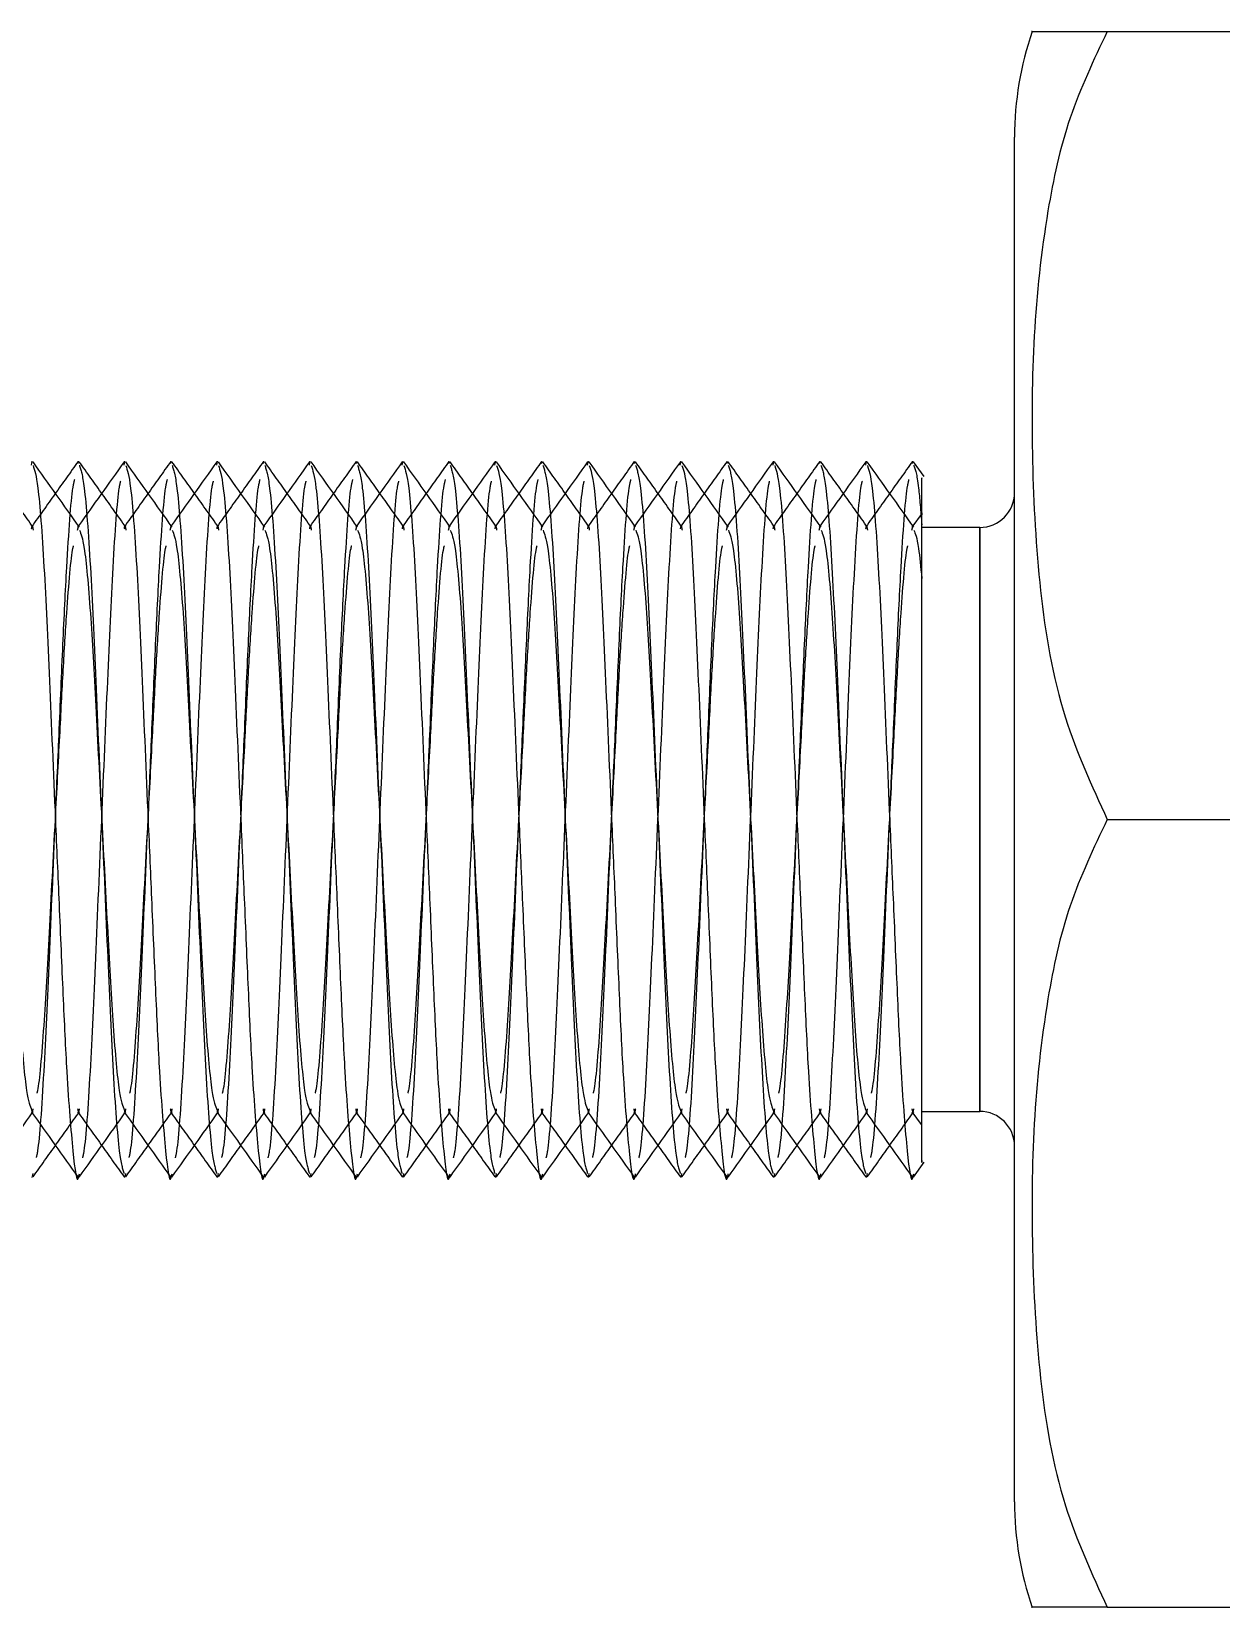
# Model space of a CAD drawing. Header units: metres. Extents: x 0 to 63075, y 0 to 44550.
# Drawn here: x 35940.79 to 35966.47, y 35929.26 to 35963.27 of the extents above; entities that cross this region are included whole.
import ezdxf

# ---------------------------------------------------------------- set-up
doc = ezdxf.new("R2010")
doc.units = ezdxf.units.M
doc.header["$LTSCALE"] = 75
doc.linetypes.add('HIDDEN2', pattern=[4.7625, 3.175, -1.5875])
for name, color, linetype in [('SDM', 7, 'Continuous'), ('SL4', 4, 'Continuous'), ('ST1', 7, 'HIDDEN2')]:
    doc.layers.add(name, color=color, linetype=linetype)

# ---------------------------------------------------------------- blocks, each defined once
blk = doc.blocks.new('A$C6e6623c1')
at = {"layer": 'SL4'}
for p, q in [((482.763, 1640.35), (498.763, 1640.35)), ((480.763, 1608.628), (480.763, 1638.072)), ((459.551, 1630.993), (459.569, 1631.077)), ((461.551, 1630.993), (461.569, 1631.077)), ((463.551, 1630.993), (463.569, 1631.077)), ((465.551, 1630.993), (465.569, 1631.077)), ((467.551, 1630.993), (467.569, 1631.077)), ((469.551, 1630.993), (469.569, 1631.077)), ((471.551, 1630.993), (471.569, 1631.077)), ((473.551, 1630.993), (473.569, 1631.077)), ((475.551, 1630.993), (475.569, 1631.077)), ((477.551, 1630.993), (477.569, 1631.077)), ((478.745, 1629.932), (478.569, 1629.685)), ((480.012, 1629.65), (478.762, 1629.65)), ((480.012, 1623.35), (480.012, 1629.65)), ((480.012, 1617.05), (480.012, 1623.35)), ((482.763, 1623.35), (498.763, 1623.35)), ((478.762, 1617.05), (480.012, 1617.05)), ((478.584, 1615.634), (478.812, 1615.953)), ((482.763, 1606.35), (498.763, 1606.35))]:
    blk.add_line(p, q, dxfattribs=at)
for centre, radius, start, end in [((487.783, 1638.072), 7.021, 161.0673, 180), ((480.012, 1630.4), 0.75, 270, 0), ((480.012, 1616.3), 0.75, 0, 90), ((487.783, 1608.628), 7.021, 180, 198.9585)]:
    blk.add_arc(centre, radius, start, end, dxfattribs=at)
for points, knots in [([(481.142, 1640.35), (481.142, 1640.35), (481.099, 1640.35), (481.241, 1640.35), (481.653, 1640.35), (482.325, 1640.35), (482.749, 1640.35), (482.763, 1640.35)], [0, 0, 0, 0, 0.0000273, 0.3528362, 0.7093383, 0.9906291, 1, 1, 1, 1]), ([(482.763, 1640.35), (482.47, 1639.735), (481.878, 1638.488), (481.407, 1636.266), (481.145, 1633.789), (481.121, 1631.049), (481.275, 1628.291), (481.703, 1625.661), (482.431, 1624.073), (482.763, 1623.35)], [0, 0, 0, 0, 0.114678, 0.232485, 0.388423, 0.5445, 0.705441, 0.865997, 1, 1, 1, 1]), ([(460.588, 1629.657), (460.421, 1629.892), (460.087, 1630.36), (459.753, 1630.83), (459.586, 1631.064)], [0, 0, 0, 0, 0.49997, 1, 1, 1, 1]), ([(459.587, 1630.989), (459.621, 1630.887), (459.696, 1630.661), (459.825, 1628.939), (459.938, 1626.39), (460.051, 1623.752), (460.152, 1621.425), (460.232, 1619.536), (460.325, 1617.566), (460.448, 1616.096), (460.533, 1615.429), (460.58, 1615.674), (460.586, 1615.704)], [0, 0, 0, 0, 0.105235, 0.232658, 0.35505, 0.481371, 0.557428, 0.64442, 0.730956, 0.858379, 0.982548, 1, 1, 1, 1]), ([(461.552, 1631.065), (461.385, 1630.831), (461.057, 1630.37), (460.729, 1629.91), (460.569, 1629.685)], [0, 0, 0, 0, 0.510193, 1, 1, 1, 1]), ([(462.588, 1629.657), (462.421, 1629.892), (462.087, 1630.36), (461.753, 1630.83), (461.586, 1631.064)], [0, 0, 0, 0, 0.49997, 1, 1, 1, 1]), ([(461.587, 1630.989), (461.621, 1630.887), (461.696, 1630.661), (461.825, 1628.939), (461.938, 1626.39), (462.051, 1623.752), (462.152, 1621.425), (462.232, 1619.536), (462.325, 1617.566), (462.448, 1616.096), (462.533, 1615.429), (462.58, 1615.674), (462.586, 1615.704)], [0, 0, 0, 0, 0.105235, 0.232658, 0.35505, 0.481371, 0.557428, 0.64442, 0.730956, 0.858379, 0.982548, 1, 1, 1, 1]), ([(463.552, 1631.065), (463.385, 1630.831), (463.057, 1630.37), (462.729, 1629.91), (462.569, 1629.685)], [0, 0, 0, 0, 0.510193, 1, 1, 1, 1]), ([(464.588, 1629.657), (464.421, 1629.892), (464.087, 1630.36), (463.753, 1630.83), (463.586, 1631.064)], [0, 0, 0, 0, 0.49997, 1, 1, 1, 1]), ([(463.587, 1630.989), (463.621, 1630.887), (463.696, 1630.661), (463.825, 1628.939), (463.938, 1626.39), (464.051, 1623.752), (464.152, 1621.425), (464.232, 1619.536), (464.325, 1617.566), (464.448, 1616.096), (464.533, 1615.429), (464.58, 1615.674), (464.586, 1615.704)], [0, 0, 0, 0, 0.105235, 0.232658, 0.35505, 0.481371, 0.557428, 0.64442, 0.730956, 0.858379, 0.982548, 1, 1, 1, 1]), ([(465.552, 1631.065), (465.385, 1630.831), (465.057, 1630.37), (464.729, 1629.91), (464.569, 1629.685)], [0, 0, 0, 0, 0.510193, 1, 1, 1, 1]), ([(466.588, 1629.657), (466.421, 1629.892), (466.087, 1630.36), (465.753, 1630.83), (465.586, 1631.064)], [0, 0, 0, 0, 0.49997, 1, 1, 1, 1]), ([(465.587, 1630.989), (465.621, 1630.887), (465.696, 1630.661), (465.825, 1628.939), (465.938, 1626.39), (466.051, 1623.752), (466.152, 1621.425), (466.232, 1619.536), (466.325, 1617.566), (466.448, 1616.096), (466.533, 1615.429), (466.58, 1615.674), (466.586, 1615.704)], [0, 0, 0, 0, 0.105235, 0.232658, 0.35505, 0.481371, 0.557428, 0.64442, 0.730956, 0.858379, 0.982548, 1, 1, 1, 1]), ([(467.552, 1631.065), (467.385, 1630.831), (467.057, 1630.37), (466.729, 1629.91), (466.569, 1629.685)], [0, 0, 0, 0, 0.510193, 1, 1, 1, 1]), ([(468.588, 1629.657), (468.421, 1629.892), (468.087, 1630.36), (467.753, 1630.83), (467.586, 1631.064)], [0, 0, 0, 0, 0.49997, 1, 1, 1, 1]), ([(467.587, 1630.989), (467.621, 1630.887), (467.696, 1630.661), (467.825, 1628.939), (467.938, 1626.39), (468.051, 1623.752), (468.152, 1621.425), (468.232, 1619.536), (468.325, 1617.566), (468.448, 1616.096), (468.533, 1615.429), (468.58, 1615.674), (468.586, 1615.704)], [0, 0, 0, 0, 0.105235, 0.232658, 0.35505, 0.481371, 0.557428, 0.64442, 0.730956, 0.858379, 0.982548, 1, 1, 1, 1]), ([(469.552, 1631.065), (469.385, 1630.831), (469.057, 1630.37), (468.729, 1629.91), (468.569, 1629.685)], [0, 0, 0, 0, 0.5101931, 1, 1, 1, 1]), ([(470.588, 1629.657), (470.421, 1629.892), (470.087, 1630.36), (469.753, 1630.83), (469.586, 1631.064)], [0, 0, 0, 0, 0.49997, 1, 1, 1, 1]), ([(469.587, 1630.989), (469.621, 1630.887), (469.696, 1630.661), (469.825, 1628.939), (469.938, 1626.39), (470.051, 1623.752), (470.152, 1621.425), (470.232, 1619.536), (470.325, 1617.566), (470.448, 1616.096), (470.533, 1615.429), (470.58, 1615.674), (470.586, 1615.704)], [0, 0, 0, 0, 0.105235, 0.232658, 0.35505, 0.481371, 0.557428, 0.64442, 0.730956, 0.858379, 0.982548, 1, 1, 1, 1]), ([(471.552, 1631.065), (471.385, 1630.831), (471.057, 1630.37), (470.729, 1629.91), (470.569, 1629.685)], [0, 0, 0, 0, 0.510193, 1, 1, 1, 1]), ([(472.588, 1629.657), (472.421, 1629.892), (472.087, 1630.36), (471.753, 1630.83), (471.586, 1631.064)], [0, 0, 0, 0, 0.49997, 1, 1, 1, 1]), ([(471.587, 1630.989), (471.621, 1630.887), (471.696, 1630.661), (471.825, 1628.939), (471.938, 1626.39), (472.051, 1623.752), (472.152, 1621.425), (472.232, 1619.536), (472.325, 1617.566), (472.448, 1616.096), (472.533, 1615.429), (472.58, 1615.674), (472.586, 1615.704)], [0, 0, 0, 0, 0.105235, 0.232658, 0.35505, 0.481371, 0.557428, 0.64442, 0.730956, 0.858379, 0.982548, 1, 1, 1, 1]), ([(473.552, 1631.065), (473.385, 1630.831), (473.057, 1630.37), (472.729, 1629.91), (472.569, 1629.685)], [0, 0, 0, 0, 0.510193, 1, 1, 1, 1]), ([(474.588, 1629.657), (474.421, 1629.892), (474.087, 1630.36), (473.753, 1630.83), (473.586, 1631.064)], [0, 0, 0, 0, 0.49997, 1, 1, 1, 1]), ([(473.587, 1630.989), (473.621, 1630.887), (473.696, 1630.661), (473.825, 1628.939), (473.938, 1626.39), (474.051, 1623.752), (474.152, 1621.425), (474.232, 1619.536), (474.325, 1617.566), (474.448, 1616.096), (474.533, 1615.429), (474.58, 1615.674), (474.586, 1615.704)], [0, 0, 0, 0, 0.105235, 0.232658, 0.35505, 0.481371, 0.557428, 0.64442, 0.730956, 0.858379, 0.982548, 1, 1, 1, 1]), ([(475.552, 1631.065), (475.385, 1630.831), (475.057, 1630.37), (474.729, 1629.91), (474.569, 1629.685)], [0, 0, 0, 0, 0.510193, 1, 1, 1, 1]), ([(476.588, 1629.657), (476.421, 1629.892), (476.087, 1630.36), (475.753, 1630.83), (475.586, 1631.064)], [0, 0, 0, 0, 0.49997, 1, 1, 1, 1]), ([(475.587, 1630.989), (475.621, 1630.887), (475.696, 1630.661), (475.825, 1628.939), (475.938, 1626.39), (476.051, 1623.752), (476.152, 1621.425), (476.232, 1619.536), (476.325, 1617.566), (476.448, 1616.096), (476.533, 1615.429), (476.58, 1615.674), (476.586, 1615.704)], [0, 0, 0, 0, 0.105235, 0.232658, 0.35505, 0.481371, 0.557428, 0.64442, 0.730956, 0.858379, 0.982548, 1, 1, 1, 1]), ([(477.552, 1631.065), (477.385, 1630.831), (477.057, 1630.37), (476.729, 1629.91), (476.569, 1629.685)], [0, 0, 0, 0, 0.510193, 1, 1, 1, 1]), ([(478.588, 1629.657), (478.421, 1629.892), (478.087, 1630.36), (477.753, 1630.83), (477.586, 1631.064)], [0, 0, 0, 0, 0.49997, 1, 1, 1, 1]), ([(477.587, 1630.989), (477.621, 1630.887), (477.696, 1630.661), (477.825, 1628.939), (477.938, 1626.39), (478.051, 1623.752), (478.152, 1621.425), (478.232, 1619.536), (478.325, 1617.566), (478.448, 1616.096), (478.533, 1615.429), (478.58, 1615.674), (478.586, 1615.704)], [0, 0, 0, 0, 0.105235, 0.232658, 0.35505, 0.481371, 0.557428, 0.64442, 0.730956, 0.858379, 0.982548, 1, 1, 1, 1]), ([(478.762, 1628.548), (478.762, 1628.898), (478.762, 1629.634), (478.762, 1630.039), (478.762, 1629.932), (478.762, 1629.919)], [0, 0, 0, 0, 0.445082, 0.936491, 1, 1, 1, 1]), ([(458.589, 1629.592), (458.622, 1629.509), (458.696, 1629.325), (458.825, 1627.922), (458.938, 1625.835), (459.069, 1623.35), (459.199, 1620.865), (459.312, 1618.776), (459.443, 1617.352), (459.52, 1617.166), (459.556, 1617.079)], [0, 0, 0, 0, 0.106972, 0.238781, 0.365377, 0.496042, 0.626708, 0.753304, 0.885113, 1, 1, 1, 1]), ([(460.589, 1629.592), (460.622, 1629.509), (460.696, 1629.325), (460.825, 1627.922), (460.938, 1625.835), (461.069, 1623.35), (461.199, 1620.865), (461.312, 1618.776), (461.443, 1617.352), (461.52, 1617.166), (461.556, 1617.079)], [0, 0, 0, 0, 0.106972, 0.238781, 0.365377, 0.496042, 0.626708, 0.753304, 0.885113, 1, 1, 1, 1]), ([(462.589, 1629.592), (462.622, 1629.509), (462.696, 1629.325), (462.825, 1627.922), (462.938, 1625.835), (463.069, 1623.35), (463.199, 1620.865), (463.312, 1618.776), (463.443, 1617.352), (463.52, 1617.166), (463.556, 1617.079)], [0, 0, 0, 0, 0.106972, 0.238781, 0.365377, 0.496042, 0.626708, 0.753304, 0.885113, 1, 1, 1, 1]), ([(464.589, 1629.592), (464.622, 1629.509), (464.696, 1629.325), (464.825, 1627.922), (464.938, 1625.835), (465.069, 1623.35), (465.199, 1620.865), (465.312, 1618.776), (465.443, 1617.352), (465.52, 1617.166), (465.556, 1617.079)], [0, 0, 0, 0, 0.106972, 0.238781, 0.365377, 0.496042, 0.626708, 0.753304, 0.885113, 1, 1, 1, 1]), ([(466.589, 1629.592), (466.622, 1629.509), (466.696, 1629.325), (466.825, 1627.922), (466.938, 1625.835), (467.069, 1623.35), (467.199, 1620.865), (467.312, 1618.776), (467.443, 1617.352), (467.52, 1617.166), (467.556, 1617.079)], [0, 0, 0, 0, 0.106972, 0.238781, 0.365377, 0.496042, 0.626708, 0.753304, 0.885113, 1, 1, 1, 1]), ([(468.589, 1629.592), (468.622, 1629.509), (468.696, 1629.325), (468.825, 1627.922), (468.938, 1625.835), (469.069, 1623.35), (469.199, 1620.865), (469.312, 1618.776), (469.443, 1617.352), (469.52, 1617.166), (469.556, 1617.079)], [0, 0, 0, 0, 0.106972, 0.238781, 0.365377, 0.496042, 0.626708, 0.753304, 0.885113, 1, 1, 1, 1]), ([(470.589, 1629.592), (470.622, 1629.509), (470.696, 1629.325), (470.825, 1627.922), (470.938, 1625.835), (471.069, 1623.35), (471.199, 1620.865), (471.312, 1618.776), (471.443, 1617.352), (471.52, 1617.166), (471.556, 1617.079)], [0, 0, 0, 0, 0.1069717, 0.2387806, 0.3653767, 0.4960425, 0.6267083, 0.7533044, 0.8851133, 1, 1, 1, 1]), ([(472.589, 1629.592), (472.622, 1629.509), (472.696, 1629.325), (472.825, 1627.922), (472.938, 1625.835), (473.069, 1623.35), (473.199, 1620.865), (473.312, 1618.776), (473.443, 1617.352), (473.52, 1617.166), (473.556, 1617.079)], [0, 0, 0, 0, 0.106972, 0.238781, 0.365377, 0.496042, 0.626708, 0.753304, 0.885113, 1, 1, 1, 1]), ([(474.589, 1629.592), (474.622, 1629.509), (474.696, 1629.325), (474.825, 1627.922), (474.938, 1625.835), (475.069, 1623.35), (475.199, 1620.865), (475.312, 1618.776), (475.443, 1617.352), (475.52, 1617.166), (475.556, 1617.079)], [0, 0, 0, 0, 0.106972, 0.238781, 0.365377, 0.496042, 0.626708, 0.753304, 0.885113, 1, 1, 1, 1]), ([(476.589, 1629.592), (476.622, 1629.509), (476.696, 1629.325), (476.825, 1627.922), (476.938, 1625.835), (477.069, 1623.35), (477.199, 1620.865), (477.312, 1618.776), (477.443, 1617.352), (477.52, 1617.166), (477.556, 1617.079)], [0, 0, 0, 0, 0.106972, 0.238781, 0.365377, 0.496042, 0.626708, 0.753304, 0.885113, 1, 1, 1, 1]), ([(478.589, 1629.592), (478.622, 1629.518), (478.678, 1629.395), (478.738, 1628.79), (478.762, 1628.548)], [0, 0, 0, 0, 0.5997915, 1, 1, 1, 1]), ([(478.762, 1615.988), (478.762, 1615.961), (478.762, 1615.865), (478.762, 1616.615), (478.762, 1618.11), (478.762, 1620.181), (478.762, 1622.529), (478.762, 1624.863), (478.762, 1626.924), (478.762, 1628.059), (478.762, 1628.498), (478.762, 1628.548)], [0, 0, 0, 0, 0.055599, 0.198404, 0.334138, 0.469787, 0.604191, 0.731101, 0.857904, 0.983875, 1, 1, 1, 1]), ([(482.763, 1623.35), (482.47, 1622.735), (481.878, 1621.488), (481.407, 1619.266), (481.145, 1616.789), (481.121, 1614.049), (481.275, 1611.291), (481.703, 1608.661), (482.431, 1607.073), (482.763, 1606.35)], [0, 0, 0, 0, 0.114678, 0.232485, 0.388423, 0.5445, 0.705441, 0.865997, 1, 1, 1, 1]), ([(458.584, 1615.634), (458.752, 1615.869), (459.08, 1616.329), (459.408, 1616.79), (459.569, 1617.016)], [0, 0, 0, 0, 0.509687, 1, 1, 1, 1]), ([(459.556, 1617.035), (459.723, 1616.8), (460.057, 1616.331), (460.391, 1615.862), (460.559, 1615.627)], [0, 0, 0, 0, 0.499965, 1, 1, 1, 1]), ([(460.584, 1615.634), (460.752, 1615.869), (461.08, 1616.329), (461.408, 1616.79), (461.569, 1617.016)], [0, 0, 0, 0, 0.509687, 1, 1, 1, 1]), ([(461.556, 1617.035), (461.723, 1616.8), (462.057, 1616.331), (462.391, 1615.862), (462.559, 1615.627)], [0, 0, 0, 0, 0.499965, 1, 1, 1, 1]), ([(462.584, 1615.634), (462.752, 1615.869), (463.08, 1616.329), (463.408, 1616.79), (463.569, 1617.016)], [0, 0, 0, 0, 0.5096866, 1, 1, 1, 1]), ([(463.556, 1617.035), (463.723, 1616.8), (464.057, 1616.331), (464.391, 1615.862), (464.559, 1615.627)], [0, 0, 0, 0, 0.499965, 1, 1, 1, 1]), ([(464.584, 1615.634), (464.752, 1615.869), (465.08, 1616.329), (465.408, 1616.79), (465.569, 1617.016)], [0, 0, 0, 0, 0.5096866, 1, 1, 1, 1]), ([(465.556, 1617.035), (465.723, 1616.8), (466.057, 1616.331), (466.391, 1615.862), (466.559, 1615.627)], [0, 0, 0, 0, 0.499965, 1, 1, 1, 1]), ([(466.584, 1615.634), (466.752, 1615.869), (467.08, 1616.329), (467.408, 1616.79), (467.569, 1617.016)], [0, 0, 0, 0, 0.509687, 1, 1, 1, 1]), ([(467.556, 1617.035), (467.723, 1616.8), (468.057, 1616.331), (468.391, 1615.862), (468.559, 1615.627)], [0, 0, 0, 0, 0.499965, 1, 1, 1, 1]), ([(468.584, 1615.634), (468.752, 1615.869), (469.08, 1616.329), (469.408, 1616.79), (469.569, 1617.016)], [0, 0, 0, 0, 0.5096866, 1, 1, 1, 1]), ([(469.556, 1617.035), (469.723, 1616.8), (470.057, 1616.331), (470.391, 1615.862), (470.559, 1615.627)], [0, 0, 0, 0, 0.499965, 1, 1, 1, 1]), ([(470.584, 1615.634), (470.752, 1615.869), (471.08, 1616.329), (471.408, 1616.79), (471.569, 1617.016)], [0, 0, 0, 0, 0.509687, 1, 1, 1, 1]), ([(471.556, 1617.035), (471.723, 1616.8), (472.057, 1616.331), (472.391, 1615.862), (472.559, 1615.627)], [0, 0, 0, 0, 0.499965, 1, 1, 1, 1]), ([(472.584, 1615.634), (472.752, 1615.869), (473.08, 1616.329), (473.408, 1616.79), (473.569, 1617.016)], [0, 0, 0, 0, 0.509687, 1, 1, 1, 1]), ([(473.556, 1617.035), (473.723, 1616.8), (474.057, 1616.331), (474.391, 1615.862), (474.559, 1615.627)], [0, 0, 0, 0, 0.499965, 1, 1, 1, 1]), ([(474.584, 1615.634), (474.752, 1615.869), (475.08, 1616.329), (475.408, 1616.79), (475.569, 1617.016)], [0, 0, 0, 0, 0.509687, 1, 1, 1, 1]), ([(475.556, 1617.035), (475.723, 1616.8), (476.057, 1616.331), (476.391, 1615.862), (476.559, 1615.627)], [0, 0, 0, 0, 0.499965, 1, 1, 1, 1]), ([(476.584, 1615.634), (476.752, 1615.869), (477.08, 1616.329), (477.408, 1616.79), (477.569, 1617.016)], [0, 0, 0, 0, 0.5096866, 1, 1, 1, 1]), ([(477.556, 1617.035), (477.723, 1616.8), (478.057, 1616.331), (478.391, 1615.862), (478.559, 1615.627)], [0, 0, 0, 0, 0.499965, 1, 1, 1, 1]), ([(482.763, 1606.35), (482.374, 1606.35), (481.583, 1606.35), (481.247, 1606.35), (481.099, 1606.35), (481.142, 1606.35), (481.142, 1606.35)], [0, 0, 0, 0, 0.323914, 0.659619, 0.999695, 1, 1, 1, 1])]:
    blk.add_open_spline(points, degree=3, knots=knots, dxfattribs=at)
at = {"layer": 'ST1'}
for p, q in [((460.558, 1631.026), (460.569, 1631.077)), ((462.558, 1631.026), (462.569, 1631.077)), ((464.558, 1631.026), (464.569, 1631.077)), ((466.558, 1631.026), (466.569, 1631.077)), ((468.558, 1631.026), (468.569, 1631.077)), ((470.558, 1631.026), (470.569, 1631.077)), ((472.558, 1631.026), (472.569, 1631.077)), ((474.558, 1631.026), (474.569, 1631.077)), ((476.558, 1631.026), (476.569, 1631.077)), ((478.558, 1631.026), (478.569, 1631.077)), ((478.812, 1630.747), (478.584, 1631.066)), ((460.548, 1629.592), (460.569, 1629.671)), ((460.569, 1629.685), (460.549, 1629.657)), ((462.548, 1629.592), (462.569, 1629.671)), ((462.569, 1629.685), (462.549, 1629.657)), ((464.548, 1629.592), (464.569, 1629.671)), ((464.569, 1629.685), (464.549, 1629.657)), ((466.548, 1629.592), (466.569, 1629.671)), ((466.569, 1629.685), (466.549, 1629.657)), ((468.548, 1629.592), (468.569, 1629.671)), ((468.569, 1629.685), (468.549, 1629.657)), ((470.548, 1629.592), (470.569, 1629.671)), ((470.569, 1629.685), (470.549, 1629.657)), ((472.548, 1629.592), (472.569, 1629.671)), ((472.569, 1629.685), (472.549, 1629.657)), ((474.548, 1629.592), (474.569, 1629.671)), ((474.569, 1629.685), (474.549, 1629.657)), ((476.548, 1629.592), (476.569, 1629.671)), ((476.569, 1629.685), (476.549, 1629.657)), ((478.548, 1629.592), (478.569, 1629.671)), ((478.569, 1629.685), (478.549, 1629.657)), ((480.012, 1629.604), (480.012, 1617.096)), ((480.012, 1629.65), (480.012, 1617.05)), ((459.569, 1617.016), (459.588, 1617.043)), ((461.569, 1617.016), (461.588, 1617.043)), ((463.569, 1617.016), (463.588, 1617.043)), ((465.569, 1617.016), (465.588, 1617.043)), ((467.569, 1617.016), (467.588, 1617.043)), ((469.569, 1617.016), (469.588, 1617.043)), ((471.569, 1617.016), (471.588, 1617.043)), ((473.569, 1617.016), (473.588, 1617.043)), ((475.569, 1617.016), (475.588, 1617.043)), ((477.569, 1617.016), (477.588, 1617.043)), ((478.549, 1617.043), (478.745, 1616.768)), ((459.569, 1615.623), (459.587, 1615.711)), ((461.569, 1615.623), (461.587, 1615.711)), ((463.569, 1615.623), (463.587, 1615.711)), ((465.569, 1615.623), (465.587, 1615.711)), ((467.569, 1615.623), (467.587, 1615.711)), ((469.569, 1615.623), (469.587, 1615.711)), ((471.569, 1615.623), (471.587, 1615.711)), ((473.569, 1615.623), (473.587, 1615.711)), ((475.569, 1615.623), (475.587, 1615.711)), ((477.569, 1615.623), (477.587, 1615.711))]:
    blk.add_line(p, q, dxfattribs=at)
for points, knots in [([(459.588, 1629.657), (459.421, 1629.892), (459.086, 1630.362), (458.752, 1630.831), (458.584, 1631.066)], [0, 0, 0, 0, 0.499937, 1, 1, 1, 1]), ([(460.559, 1631.073), (460.391, 1630.838), (460.057, 1630.369), (459.723, 1629.9), (459.556, 1629.665)], [0, 0, 0, 0, 0.500035, 1, 1, 1, 1]), ([(461.588, 1629.657), (461.421, 1629.892), (461.086, 1630.362), (460.752, 1630.831), (460.584, 1631.066)], [0, 0, 0, 0, 0.499937, 1, 1, 1, 1]), ([(460.586, 1630.996), (460.62, 1630.893), (460.695, 1630.666), (460.825, 1628.94), (460.938, 1626.388), (461.069, 1623.35), (461.199, 1620.312), (461.312, 1617.761), (461.442, 1616.036), (461.517, 1615.81), (461.551, 1615.707)], [0, 0, 0, 0, 0.110571, 0.242596, 0.369408, 0.50029, 0.631172, 0.757984, 0.890008, 1, 1, 1, 1]), ([(462.559, 1631.073), (462.391, 1630.838), (462.057, 1630.369), (461.723, 1629.9), (461.556, 1629.665)], [0, 0, 0, 0, 0.500035, 1, 1, 1, 1]), ([(463.588, 1629.657), (463.421, 1629.892), (463.086, 1630.362), (462.752, 1630.831), (462.584, 1631.066)], [0, 0, 0, 0, 0.499937, 1, 1, 1, 1]), ([(462.586, 1630.996), (462.62, 1630.893), (462.695, 1630.666), (462.825, 1628.94), (462.938, 1626.388), (463.069, 1623.35), (463.199, 1620.312), (463.312, 1617.761), (463.442, 1616.036), (463.517, 1615.81), (463.551, 1615.707)], [0, 0, 0, 0, 0.1105714, 0.242596, 0.3694081, 0.5002899, 0.6311716, 0.7579837, 0.8900083, 1, 1, 1, 1]), ([(464.559, 1631.073), (464.391, 1630.838), (464.057, 1630.369), (463.723, 1629.9), (463.556, 1629.665)], [0, 0, 0, 0, 0.500035, 1, 1, 1, 1]), ([(465.588, 1629.657), (465.421, 1629.892), (465.086, 1630.362), (464.752, 1630.831), (464.584, 1631.066)], [0, 0, 0, 0, 0.499937, 1, 1, 1, 1]), ([(464.586, 1630.996), (464.62, 1630.893), (464.695, 1630.666), (464.825, 1628.94), (464.938, 1626.388), (465.069, 1623.35), (465.199, 1620.312), (465.312, 1617.761), (465.442, 1616.036), (465.517, 1615.81), (465.551, 1615.707)], [0, 0, 0, 0, 0.110571, 0.242596, 0.369408, 0.50029, 0.631172, 0.757984, 0.890008, 1, 1, 1, 1]), ([(466.559, 1631.073), (466.391, 1630.838), (466.057, 1630.369), (465.723, 1629.9), (465.556, 1629.665)], [0, 0, 0, 0, 0.500035, 1, 1, 1, 1]), ([(467.588, 1629.657), (467.421, 1629.892), (467.086, 1630.362), (466.752, 1630.831), (466.584, 1631.066)], [0, 0, 0, 0, 0.4999369, 1, 1, 1, 1]), ([(466.586, 1630.996), (466.62, 1630.893), (466.695, 1630.666), (466.825, 1628.94), (466.938, 1626.388), (467.069, 1623.35), (467.199, 1620.312), (467.312, 1617.761), (467.442, 1616.036), (467.517, 1615.81), (467.551, 1615.707)], [0, 0, 0, 0, 0.110571, 0.242596, 0.369408, 0.50029, 0.631172, 0.757984, 0.890008, 1, 1, 1, 1]), ([(468.559, 1631.073), (468.391, 1630.838), (468.057, 1630.369), (467.723, 1629.9), (467.556, 1629.665)], [0, 0, 0, 0, 0.500035, 1, 1, 1, 1]), ([(469.588, 1629.657), (469.421, 1629.892), (469.086, 1630.362), (468.752, 1630.831), (468.584, 1631.066)], [0, 0, 0, 0, 0.4999369, 1, 1, 1, 1]), ([(468.586, 1630.996), (468.62, 1630.893), (468.695, 1630.666), (468.825, 1628.94), (468.938, 1626.388), (469.069, 1623.35), (469.199, 1620.312), (469.312, 1617.761), (469.442, 1616.036), (469.517, 1615.81), (469.551, 1615.707)], [0, 0, 0, 0, 0.1105714, 0.242596, 0.3694081, 0.5002899, 0.6311716, 0.7579837, 0.8900083, 1, 1, 1, 1]), ([(470.559, 1631.073), (470.391, 1630.838), (470.057, 1630.369), (469.723, 1629.9), (469.556, 1629.665)], [0, 0, 0, 0, 0.500035, 1, 1, 1, 1]), ([(471.588, 1629.657), (471.421, 1629.892), (471.086, 1630.362), (470.752, 1630.831), (470.584, 1631.066)], [0, 0, 0, 0, 0.499937, 1, 1, 1, 1]), ([(470.586, 1630.996), (470.62, 1630.893), (470.695, 1630.666), (470.825, 1628.94), (470.938, 1626.388), (471.069, 1623.35), (471.199, 1620.312), (471.312, 1617.761), (471.442, 1616.036), (471.517, 1615.81), (471.551, 1615.707)], [0, 0, 0, 0, 0.1105714, 0.242596, 0.3694081, 0.5002899, 0.6311716, 0.7579837, 0.8900083, 1, 1, 1, 1]), ([(472.559, 1631.073), (472.391, 1630.838), (472.057, 1630.369), (471.723, 1629.9), (471.556, 1629.665)], [0, 0, 0, 0, 0.500035, 1, 1, 1, 1]), ([(473.588, 1629.657), (473.421, 1629.892), (473.086, 1630.362), (472.752, 1630.831), (472.584, 1631.066)], [0, 0, 0, 0, 0.4999369, 1, 1, 1, 1]), ([(472.586, 1630.996), (472.62, 1630.893), (472.695, 1630.666), (472.825, 1628.94), (472.938, 1626.388), (473.069, 1623.35), (473.199, 1620.312), (473.312, 1617.761), (473.442, 1616.036), (473.517, 1615.81), (473.551, 1615.707)], [0, 0, 0, 0, 0.1105714, 0.242596, 0.3694081, 0.5002899, 0.6311716, 0.7579837, 0.8900083, 1, 1, 1, 1]), ([(474.559, 1631.073), (474.391, 1630.838), (474.057, 1630.369), (473.723, 1629.9), (473.556, 1629.665)], [0, 0, 0, 0, 0.500035, 1, 1, 1, 1]), ([(475.588, 1629.657), (475.421, 1629.892), (475.086, 1630.362), (474.752, 1630.831), (474.584, 1631.066)], [0, 0, 0, 0, 0.499937, 1, 1, 1, 1]), ([(474.586, 1630.996), (474.62, 1630.893), (474.695, 1630.666), (474.825, 1628.94), (474.938, 1626.388), (475.069, 1623.35), (475.199, 1620.312), (475.312, 1617.761), (475.442, 1616.036), (475.517, 1615.81), (475.551, 1615.707)], [0, 0, 0, 0, 0.110571, 0.242596, 0.369408, 0.50029, 0.631172, 0.757984, 0.890008, 1, 1, 1, 1]), ([(476.559, 1631.073), (476.391, 1630.838), (476.057, 1630.369), (475.723, 1629.9), (475.556, 1629.665)], [0, 0, 0, 0, 0.500035, 1, 1, 1, 1]), ([(477.588, 1629.657), (477.421, 1629.892), (477.086, 1630.362), (476.752, 1630.831), (476.584, 1631.066)], [0, 0, 0, 0, 0.499937, 1, 1, 1, 1]), ([(476.586, 1630.996), (476.62, 1630.893), (476.695, 1630.666), (476.825, 1628.94), (476.938, 1626.388), (477.069, 1623.35), (477.199, 1620.312), (477.312, 1617.761), (477.442, 1616.036), (477.517, 1615.81), (477.551, 1615.707)], [0, 0, 0, 0, 0.110571, 0.242596, 0.369408, 0.50029, 0.631172, 0.757984, 0.890008, 1, 1, 1, 1]), ([(478.559, 1631.073), (478.391, 1630.838), (478.057, 1630.369), (477.723, 1629.9), (477.556, 1629.665)], [0, 0, 0, 0, 0.500035, 1, 1, 1, 1]), ([(478.586, 1630.996), (478.62, 1630.904), (478.677, 1630.752), (478.738, 1629.999), (478.762, 1629.704)], [0, 0, 0, 0, 0.60732, 1, 1, 1, 1]), ([(459.659, 1616.054), (459.67, 1616.095), (459.722, 1616.3), (459.826, 1617.797), (459.938, 1620.3), (460.051, 1622.951), (460.152, 1625.272), (460.232, 1627.174), (460.325, 1629.086), (460.418, 1630.428), (460.473, 1630.634), (460.485, 1630.683)], [0, 0, 0, 0, 0.038658, 0.193158, 0.341558, 0.49472, 0.586939, 0.692417, 0.79734, 0.95184, 1, 1, 1, 1]), ([(460.658, 1616.047), (460.669, 1616.089), (460.721, 1616.295), (460.826, 1617.795), (460.938, 1620.303), (461.069, 1623.35), (461.199, 1626.397), (461.311, 1628.904), (461.416, 1630.403), (461.468, 1630.609), (461.479, 1630.651)], [0, 0, 0, 0, 0.040767, 0.196457, 0.346, 0.500342, 0.654684, 0.804227, 0.959916, 1, 1, 1, 1]), ([(461.659, 1616.054), (461.67, 1616.095), (461.722, 1616.3), (461.826, 1617.797), (461.938, 1620.3), (462.051, 1622.951), (462.152, 1625.272), (462.232, 1627.174), (462.325, 1629.086), (462.418, 1630.428), (462.473, 1630.634), (462.485, 1630.683)], [0, 0, 0, 0, 0.038658, 0.193158, 0.341558, 0.49472, 0.586939, 0.692417, 0.79734, 0.95184, 1, 1, 1, 1]), ([(462.658, 1616.047), (462.669, 1616.089), (462.721, 1616.295), (462.826, 1617.795), (462.938, 1620.303), (463.069, 1623.35), (463.199, 1626.397), (463.311, 1628.904), (463.416, 1630.403), (463.468, 1630.609), (463.479, 1630.651)], [0, 0, 0, 0, 0.040767, 0.196457, 0.346, 0.500342, 0.654684, 0.804227, 0.959916, 1, 1, 1, 1]), ([(463.659, 1616.054), (463.67, 1616.095), (463.722, 1616.3), (463.826, 1617.797), (463.938, 1620.3), (464.051, 1622.951), (464.152, 1625.272), (464.232, 1627.174), (464.325, 1629.086), (464.418, 1630.428), (464.473, 1630.634), (464.485, 1630.683)], [0, 0, 0, 0, 0.038658, 0.193158, 0.341558, 0.49472, 0.586939, 0.692417, 0.79734, 0.95184, 1, 1, 1, 1]), ([(464.658, 1616.047), (464.669, 1616.089), (464.721, 1616.295), (464.826, 1617.795), (464.938, 1620.303), (465.069, 1623.35), (465.199, 1626.397), (465.311, 1628.904), (465.416, 1630.403), (465.468, 1630.609), (465.479, 1630.651)], [0, 0, 0, 0, 0.040767, 0.196457, 0.346, 0.500342, 0.654684, 0.804227, 0.959916, 1, 1, 1, 1]), ([(465.659, 1616.054), (465.67, 1616.095), (465.722, 1616.3), (465.826, 1617.797), (465.938, 1620.3), (466.051, 1622.951), (466.152, 1625.272), (466.232, 1627.174), (466.325, 1629.086), (466.418, 1630.428), (466.473, 1630.634), (466.485, 1630.683)], [0, 0, 0, 0, 0.038658, 0.193158, 0.341558, 0.49472, 0.586939, 0.692417, 0.79734, 0.95184, 1, 1, 1, 1]), ([(466.658, 1616.047), (466.669, 1616.089), (466.721, 1616.295), (466.826, 1617.795), (466.938, 1620.303), (467.069, 1623.35), (467.199, 1626.397), (467.311, 1628.904), (467.416, 1630.403), (467.468, 1630.609), (467.479, 1630.651)], [0, 0, 0, 0, 0.040767, 0.196457, 0.346, 0.500342, 0.654684, 0.804227, 0.959916, 1, 1, 1, 1]), ([(467.659, 1616.054), (467.67, 1616.095), (467.722, 1616.3), (467.826, 1617.797), (467.938, 1620.3), (468.051, 1622.951), (468.152, 1625.272), (468.232, 1627.174), (468.325, 1629.086), (468.418, 1630.428), (468.473, 1630.634), (468.485, 1630.683)], [0, 0, 0, 0, 0.038658, 0.193158, 0.341558, 0.49472, 0.586939, 0.692417, 0.79734, 0.95184, 1, 1, 1, 1]), ([(468.658, 1616.047), (468.669, 1616.089), (468.721, 1616.295), (468.826, 1617.795), (468.938, 1620.303), (469.069, 1623.35), (469.199, 1626.397), (469.311, 1628.904), (469.416, 1630.403), (469.468, 1630.609), (469.479, 1630.651)], [0, 0, 0, 0, 0.040767, 0.196457, 0.346, 0.500342, 0.654684, 0.804227, 0.959916, 1, 1, 1, 1]), ([(469.659, 1616.054), (469.67, 1616.095), (469.722, 1616.3), (469.826, 1617.797), (469.938, 1620.3), (470.051, 1622.951), (470.152, 1625.272), (470.232, 1627.174), (470.325, 1629.086), (470.418, 1630.428), (470.473, 1630.634), (470.485, 1630.683)], [0, 0, 0, 0, 0.0386582, 0.1931578, 0.3415577, 0.4947199, 0.5869387, 0.6924168, 0.7973402, 0.9518398, 1, 1, 1, 1]), ([(470.658, 1616.047), (470.669, 1616.089), (470.721, 1616.295), (470.826, 1617.795), (470.938, 1620.303), (471.069, 1623.35), (471.199, 1626.397), (471.311, 1628.904), (471.416, 1630.403), (471.468, 1630.609), (471.479, 1630.651)], [0, 0, 0, 0, 0.040767, 0.196457, 0.346, 0.500342, 0.654684, 0.804227, 0.959916, 1, 1, 1, 1]), ([(471.659, 1616.054), (471.67, 1616.095), (471.722, 1616.3), (471.826, 1617.797), (471.938, 1620.3), (472.051, 1622.951), (472.152, 1625.272), (472.232, 1627.174), (472.325, 1629.086), (472.418, 1630.428), (472.473, 1630.634), (472.485, 1630.683)], [0, 0, 0, 0, 0.038658, 0.193158, 0.341558, 0.49472, 0.586939, 0.692417, 0.79734, 0.95184, 1, 1, 1, 1]), ([(472.658, 1616.047), (472.669, 1616.089), (472.721, 1616.295), (472.826, 1617.795), (472.938, 1620.303), (473.069, 1623.35), (473.199, 1626.397), (473.311, 1628.904), (473.416, 1630.403), (473.468, 1630.609), (473.479, 1630.651)], [0, 0, 0, 0, 0.040767, 0.196457, 0.346, 0.500342, 0.654684, 0.804227, 0.959916, 1, 1, 1, 1]), ([(473.659, 1616.054), (473.67, 1616.095), (473.722, 1616.3), (473.826, 1617.797), (473.938, 1620.3), (474.051, 1622.951), (474.152, 1625.272), (474.232, 1627.174), (474.325, 1629.086), (474.418, 1630.428), (474.473, 1630.634), (474.485, 1630.683)], [0, 0, 0, 0, 0.038658, 0.193158, 0.341558, 0.49472, 0.586939, 0.692417, 0.79734, 0.95184, 1, 1, 1, 1]), ([(474.658, 1616.047), (474.669, 1616.089), (474.721, 1616.295), (474.826, 1617.795), (474.938, 1620.303), (475.069, 1623.35), (475.199, 1626.397), (475.311, 1628.904), (475.416, 1630.403), (475.468, 1630.609), (475.479, 1630.651)], [0, 0, 0, 0, 0.040767, 0.196457, 0.346, 0.500342, 0.654684, 0.804227, 0.959916, 1, 1, 1, 1]), ([(475.659, 1616.054), (475.67, 1616.095), (475.722, 1616.3), (475.826, 1617.797), (475.938, 1620.3), (476.051, 1622.951), (476.152, 1625.272), (476.232, 1627.174), (476.325, 1629.086), (476.418, 1630.428), (476.473, 1630.634), (476.485, 1630.683)], [0, 0, 0, 0, 0.038658, 0.193158, 0.341558, 0.49472, 0.586939, 0.692417, 0.79734, 0.95184, 1, 1, 1, 1]), ([(476.658, 1616.047), (476.669, 1616.089), (476.721, 1616.295), (476.826, 1617.795), (476.938, 1620.303), (477.069, 1623.35), (477.199, 1626.397), (477.311, 1628.904), (477.416, 1630.403), (477.468, 1630.609), (477.479, 1630.651)], [0, 0, 0, 0, 0.040767, 0.196457, 0.346, 0.500342, 0.654684, 0.804227, 0.959916, 1, 1, 1, 1]), ([(477.659, 1616.054), (477.67, 1616.095), (477.722, 1616.3), (477.826, 1617.797), (477.938, 1620.3), (478.051, 1622.951), (478.152, 1625.272), (478.232, 1627.174), (478.325, 1629.086), (478.418, 1630.428), (478.473, 1630.634), (478.485, 1630.683)], [0, 0, 0, 0, 0.038658, 0.193158, 0.341558, 0.49472, 0.586939, 0.692417, 0.79734, 0.95184, 1, 1, 1, 1]), ([(478.762, 1629.704), (478.762, 1630.107), (478.762, 1630.758), (478.762, 1630.725), (478.762, 1630.712)], [0, 0, 0, 0, 0.619086, 1, 1, 1, 1]), ([(459.556, 1629.621), (459.56, 1629.645), (459.571, 1629.704), (459.582, 1629.635), (459.589, 1629.593)], [0, 0, 0, 0, 0.390533, 1, 1, 1, 1]), ([(461.556, 1629.621), (461.56, 1629.645), (461.571, 1629.704), (461.582, 1629.635), (461.589, 1629.593)], [0, 0, 0, 0, 0.390533, 1, 1, 1, 1]), ([(463.556, 1629.621), (463.56, 1629.645), (463.571, 1629.704), (463.582, 1629.635), (463.589, 1629.593)], [0, 0, 0, 0, 0.390533, 1, 1, 1, 1]), ([(465.556, 1629.621), (465.56, 1629.645), (465.571, 1629.704), (465.582, 1629.635), (465.589, 1629.593)], [0, 0, 0, 0, 0.390533, 1, 1, 1, 1]), ([(467.556, 1629.621), (467.56, 1629.645), (467.571, 1629.704), (467.582, 1629.635), (467.589, 1629.593)], [0, 0, 0, 0, 0.390533, 1, 1, 1, 1]), ([(469.556, 1629.621), (469.56, 1629.645), (469.571, 1629.704), (469.582, 1629.635), (469.589, 1629.593)], [0, 0, 0, 0, 0.390533, 1, 1, 1, 1]), ([(471.556, 1629.621), (471.56, 1629.645), (471.571, 1629.704), (471.582, 1629.635), (471.589, 1629.593)], [0, 0, 0, 0, 0.390533, 1, 1, 1, 1]), ([(473.556, 1629.621), (473.56, 1629.645), (473.571, 1629.704), (473.582, 1629.635), (473.589, 1629.593)], [0, 0, 0, 0, 0.390533, 1, 1, 1, 1]), ([(475.556, 1629.621), (475.56, 1629.645), (475.571, 1629.704), (475.582, 1629.635), (475.589, 1629.593)], [0, 0, 0, 0, 0.390533, 1, 1, 1, 1]), ([(477.556, 1629.621), (477.56, 1629.645), (477.571, 1629.704), (477.582, 1629.635), (477.589, 1629.593)], [0, 0, 0, 0, 0.390533, 1, 1, 1, 1]), ([(459.676, 1617.446), (459.681, 1617.463), (459.727, 1617.628), (459.826, 1618.819), (459.938, 1620.852), (460.057, 1623.13), (460.161, 1625.081), (460.238, 1626.611), (460.328, 1628.063), (460.41, 1629.072), (460.456, 1629.236), (460.461, 1629.253)], [0, 0, 0, 0, 0.0191483, 0.1819613, 0.3383353, 0.4997364, 0.6175161, 0.7178528, 0.8186194, 0.9814324, 1, 1, 1, 1]), ([(461.676, 1617.446), (461.681, 1617.463), (461.727, 1617.628), (461.826, 1618.819), (461.938, 1620.852), (462.057, 1623.13), (462.161, 1625.081), (462.238, 1626.611), (462.328, 1628.063), (462.41, 1629.072), (462.456, 1629.236), (462.461, 1629.253)], [0, 0, 0, 0, 0.0191483, 0.1819613, 0.3383353, 0.4997364, 0.6175161, 0.7178528, 0.8186194, 0.9814324, 1, 1, 1, 1]), ([(463.676, 1617.446), (463.681, 1617.463), (463.727, 1617.628), (463.826, 1618.819), (463.938, 1620.852), (464.057, 1623.13), (464.161, 1625.081), (464.238, 1626.611), (464.328, 1628.063), (464.41, 1629.072), (464.456, 1629.236), (464.461, 1629.253)], [0, 0, 0, 0, 0.019148, 0.181961, 0.338335, 0.499736, 0.617516, 0.717853, 0.818619, 0.981432, 1, 1, 1, 1]), ([(465.676, 1617.446), (465.681, 1617.463), (465.727, 1617.628), (465.826, 1618.819), (465.938, 1620.852), (466.057, 1623.13), (466.161, 1625.081), (466.238, 1626.611), (466.328, 1628.063), (466.41, 1629.072), (466.456, 1629.236), (466.461, 1629.253)], [0, 0, 0, 0, 0.0191483, 0.1819613, 0.3383353, 0.4997364, 0.6175161, 0.7178528, 0.8186194, 0.9814324, 1, 1, 1, 1]), ([(467.676, 1617.446), (467.681, 1617.463), (467.727, 1617.628), (467.826, 1618.819), (467.938, 1620.852), (468.057, 1623.13), (468.161, 1625.081), (468.238, 1626.611), (468.328, 1628.063), (468.41, 1629.072), (468.456, 1629.236), (468.461, 1629.253)], [0, 0, 0, 0, 0.0191483, 0.1819613, 0.3383353, 0.4997364, 0.6175161, 0.7178528, 0.8186194, 0.9814324, 1, 1, 1, 1]), ([(469.676, 1617.446), (469.681, 1617.463), (469.727, 1617.628), (469.826, 1618.819), (469.938, 1620.852), (470.057, 1623.13), (470.161, 1625.081), (470.238, 1626.611), (470.328, 1628.063), (470.41, 1629.072), (470.456, 1629.236), (470.461, 1629.253)], [0, 0, 0, 0, 0.0191483, 0.1819613, 0.3383353, 0.4997364, 0.6175161, 0.7178528, 0.8186194, 0.9814324, 1, 1, 1, 1]), ([(471.676, 1617.446), (471.681, 1617.463), (471.727, 1617.628), (471.826, 1618.819), (471.938, 1620.852), (472.057, 1623.13), (472.161, 1625.081), (472.238, 1626.611), (472.328, 1628.063), (472.41, 1629.072), (472.456, 1629.236), (472.461, 1629.253)], [0, 0, 0, 0, 0.019148, 0.181961, 0.338335, 0.499736, 0.617516, 0.717853, 0.818619, 0.981432, 1, 1, 1, 1]), ([(473.676, 1617.446), (473.681, 1617.463), (473.727, 1617.628), (473.826, 1618.819), (473.938, 1620.852), (474.057, 1623.13), (474.161, 1625.081), (474.238, 1626.611), (474.328, 1628.063), (474.41, 1629.072), (474.456, 1629.236), (474.461, 1629.253)], [0, 0, 0, 0, 0.0191483, 0.1819613, 0.3383353, 0.4997364, 0.6175161, 0.7178528, 0.8186194, 0.9814324, 1, 1, 1, 1]), ([(475.676, 1617.446), (475.681, 1617.463), (475.727, 1617.628), (475.826, 1618.819), (475.938, 1620.852), (476.057, 1623.13), (476.161, 1625.081), (476.238, 1626.611), (476.328, 1628.063), (476.41, 1629.072), (476.456, 1629.236), (476.461, 1629.253)], [0, 0, 0, 0, 0.0191483, 0.1819613, 0.3383353, 0.4997364, 0.6175161, 0.7178528, 0.8186194, 0.9814324, 1, 1, 1, 1]), ([(477.676, 1617.446), (477.681, 1617.463), (477.727, 1617.628), (477.826, 1618.819), (477.938, 1620.852), (478.057, 1623.13), (478.161, 1625.081), (478.238, 1626.611), (478.328, 1628.063), (478.41, 1629.072), (478.456, 1629.236), (478.461, 1629.253)], [0, 0, 0, 0, 0.0191483, 0.1819613, 0.3383353, 0.4997364, 0.6175161, 0.7178528, 0.8186194, 0.9814324, 1, 1, 1, 1]), ([(459.556, 1617.079), (459.56, 1617.055), (459.571, 1616.996), (459.582, 1617.065), (459.589, 1617.107)], [0, 0, 0, 0, 0.390533, 1, 1, 1, 1]), ([(459.586, 1615.636), (459.753, 1615.87), (460.087, 1616.34), (460.421, 1616.808), (460.588, 1617.043)], [0, 0, 0, 0, 0.50003, 1, 1, 1, 1]), ([(460.548, 1617.108), (460.555, 1617.068), (460.569, 1616.989), (460.582, 1617.068), (460.589, 1617.108)], [0, 0, 0, 0, 0.50176, 1, 1, 1, 1]), ([(460.549, 1617.043), (460.716, 1616.808), (461.051, 1616.339), (461.385, 1615.869), (461.552, 1615.635)], [0, 0, 0, 0, 0.49994, 1, 1, 1, 1]), ([(461.556, 1617.079), (461.56, 1617.055), (461.571, 1616.996), (461.582, 1617.065), (461.589, 1617.107)], [0, 0, 0, 0, 0.390533, 1, 1, 1, 1]), ([(461.586, 1615.636), (461.753, 1615.87), (462.087, 1616.34), (462.421, 1616.808), (462.588, 1617.043)], [0, 0, 0, 0, 0.50003, 1, 1, 1, 1]), ([(462.548, 1617.108), (462.555, 1617.068), (462.569, 1616.989), (462.582, 1617.068), (462.589, 1617.108)], [0, 0, 0, 0, 0.50176, 1, 1, 1, 1]), ([(462.549, 1617.043), (462.716, 1616.808), (463.051, 1616.339), (463.385, 1615.869), (463.552, 1615.635)], [0, 0, 0, 0, 0.49994, 1, 1, 1, 1]), ([(463.556, 1617.079), (463.56, 1617.055), (463.571, 1616.996), (463.582, 1617.065), (463.589, 1617.107)], [0, 0, 0, 0, 0.390533, 1, 1, 1, 1]), ([(463.586, 1615.636), (463.753, 1615.87), (464.087, 1616.34), (464.421, 1616.808), (464.588, 1617.043)], [0, 0, 0, 0, 0.50003, 1, 1, 1, 1]), ([(464.548, 1617.108), (464.555, 1617.068), (464.569, 1616.989), (464.582, 1617.068), (464.589, 1617.108)], [0, 0, 0, 0, 0.50176, 1, 1, 1, 1]), ([(464.549, 1617.043), (464.716, 1616.808), (465.051, 1616.339), (465.385, 1615.869), (465.552, 1615.635)], [0, 0, 0, 0, 0.49994, 1, 1, 1, 1]), ([(465.556, 1617.079), (465.56, 1617.055), (465.571, 1616.996), (465.582, 1617.065), (465.589, 1617.107)], [0, 0, 0, 0, 0.390533, 1, 1, 1, 1]), ([(465.586, 1615.636), (465.753, 1615.87), (466.087, 1616.34), (466.421, 1616.808), (466.588, 1617.043)], [0, 0, 0, 0, 0.50003, 1, 1, 1, 1]), ([(466.548, 1617.108), (466.555, 1617.068), (466.569, 1616.989), (466.582, 1617.068), (466.589, 1617.108)], [0, 0, 0, 0, 0.50176, 1, 1, 1, 1]), ([(466.549, 1617.043), (466.716, 1616.808), (467.051, 1616.339), (467.385, 1615.869), (467.552, 1615.635)], [0, 0, 0, 0, 0.49994, 1, 1, 1, 1]), ([(467.556, 1617.079), (467.56, 1617.055), (467.571, 1616.996), (467.582, 1617.065), (467.589, 1617.107)], [0, 0, 0, 0, 0.390533, 1, 1, 1, 1]), ([(467.586, 1615.636), (467.753, 1615.87), (468.087, 1616.34), (468.421, 1616.808), (468.588, 1617.043)], [0, 0, 0, 0, 0.50003, 1, 1, 1, 1]), ([(468.548, 1617.108), (468.555, 1617.068), (468.569, 1616.989), (468.582, 1617.068), (468.589, 1617.108)], [0, 0, 0, 0, 0.50176, 1, 1, 1, 1]), ([(468.549, 1617.043), (468.716, 1616.808), (469.051, 1616.339), (469.385, 1615.869), (469.552, 1615.635)], [0, 0, 0, 0, 0.49994, 1, 1, 1, 1]), ([(469.556, 1617.079), (469.56, 1617.055), (469.571, 1616.996), (469.582, 1617.065), (469.589, 1617.107)], [0, 0, 0, 0, 0.390533, 1, 1, 1, 1]), ([(469.586, 1615.636), (469.753, 1615.87), (470.087, 1616.34), (470.421, 1616.808), (470.588, 1617.043)], [0, 0, 0, 0, 0.50003, 1, 1, 1, 1]), ([(470.548, 1617.108), (470.555, 1617.068), (470.569, 1616.989), (470.582, 1617.068), (470.589, 1617.108)], [0, 0, 0, 0, 0.50176, 1, 1, 1, 1]), ([(470.549, 1617.043), (470.716, 1616.808), (471.051, 1616.339), (471.385, 1615.869), (471.552, 1615.635)], [0, 0, 0, 0, 0.49994, 1, 1, 1, 1]), ([(471.556, 1617.079), (471.56, 1617.055), (471.571, 1616.996), (471.582, 1617.065), (471.589, 1617.107)], [0, 0, 0, 0, 0.390533, 1, 1, 1, 1]), ([(471.586, 1615.636), (471.753, 1615.87), (472.087, 1616.34), (472.421, 1616.808), (472.588, 1617.043)], [0, 0, 0, 0, 0.50003, 1, 1, 1, 1]), ([(472.548, 1617.108), (472.555, 1617.068), (472.569, 1616.989), (472.582, 1617.068), (472.589, 1617.108)], [0, 0, 0, 0, 0.50176, 1, 1, 1, 1]), ([(472.549, 1617.043), (472.716, 1616.808), (473.051, 1616.339), (473.385, 1615.869), (473.552, 1615.635)], [0, 0, 0, 0, 0.49994, 1, 1, 1, 1]), ([(473.556, 1617.079), (473.56, 1617.055), (473.571, 1616.996), (473.582, 1617.065), (473.589, 1617.107)], [0, 0, 0, 0, 0.390533, 1, 1, 1, 1]), ([(473.586, 1615.636), (473.753, 1615.87), (474.087, 1616.34), (474.421, 1616.808), (474.588, 1617.043)], [0, 0, 0, 0, 0.50003, 1, 1, 1, 1]), ([(474.548, 1617.108), (474.555, 1617.068), (474.569, 1616.989), (474.582, 1617.068), (474.589, 1617.108)], [0, 0, 0, 0, 0.50176, 1, 1, 1, 1]), ([(474.549, 1617.043), (474.716, 1616.808), (475.051, 1616.339), (475.385, 1615.869), (475.552, 1615.635)], [0, 0, 0, 0, 0.49994, 1, 1, 1, 1]), ([(475.556, 1617.079), (475.56, 1617.055), (475.571, 1616.996), (475.582, 1617.065), (475.589, 1617.107)], [0, 0, 0, 0, 0.390533, 1, 1, 1, 1]), ([(475.586, 1615.636), (475.753, 1615.87), (476.087, 1616.34), (476.421, 1616.808), (476.588, 1617.043)], [0, 0, 0, 0, 0.50003, 1, 1, 1, 1]), ([(476.548, 1617.108), (476.555, 1617.068), (476.569, 1616.989), (476.582, 1617.068), (476.589, 1617.108)], [0, 0, 0, 0, 0.50176, 1, 1, 1, 1]), ([(476.549, 1617.043), (476.716, 1616.808), (477.051, 1616.339), (477.385, 1615.869), (477.552, 1615.635)], [0, 0, 0, 0, 0.4999404, 1, 1, 1, 1]), ([(477.556, 1617.079), (477.56, 1617.055), (477.571, 1616.996), (477.582, 1617.065), (477.589, 1617.107)], [0, 0, 0, 0, 0.390533, 1, 1, 1, 1]), ([(477.586, 1615.636), (477.753, 1615.87), (478.087, 1616.34), (478.421, 1616.808), (478.588, 1617.043)], [0, 0, 0, 0, 0.50003, 1, 1, 1, 1]), ([(478.548, 1617.108), (478.555, 1617.068), (478.569, 1616.989), (478.582, 1617.068), (478.589, 1617.108)], [0, 0, 0, 0, 0.50176, 1, 1, 1, 1])]:
    blk.add_open_spline(points, degree=3, knots=knots, dxfattribs=at)

msp = doc.modelspace()

# ---------------------------------------------------------------- block references
at = {"layer": 'SDM'}
msp.add_blockref('A$C6e6623c1', (35481.239, 34322.916), dxfattribs=at)

doc.saveas('drawing.dxf')
